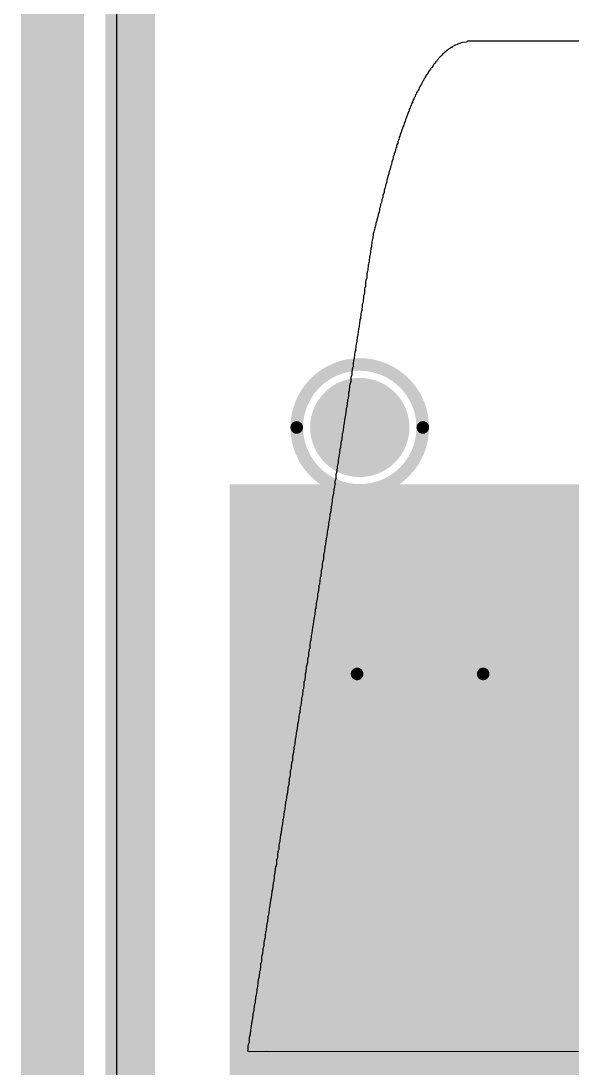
# Model space of a CAD drawing. Header units: inches. Extents: x -10 to 344, y -7 to 75.
# Drawn here: x -0.127 to 2.093, y 8.822 to 13.044 of the extents above; entities that cross this region are included whole.
import ezdxf

# ---------------------------------------------------------------- set-up
doc = ezdxf.new("R2010")
doc.units = ezdxf.units.IN
for name, color, linetype in [('Board Outline', 216, 'Continuous'), ('Bottom Layer', 5, 'Continuous'), ('Bottom Overlay', 54, 'Continuous'), ('Drill Drawing', 1, 'Continuous'), ('Mid Layer 1', 16, 'Continuous'), ('Mid Layer 2', 76, 'Continuous'), ('Top Layer', 1, 'Continuous'), ('Top Overlay', 2, 'Continuous'), ('Top Paste', 8, 'Continuous'), ('Top Solder', 216, 'Continuous'), ('Via Holes', 16, 'Continuous')]:
    doc.layers.add(name, color=color, linetype=linetype)

# ---------------------------------------------------------------- blocks, each defined once
blk = doc.blocks.new('DSGP_1575_18_4_A_02_117')
at = {"layer": 'Top Layer'}
blk.add_hatch(color=1, dxfattribs=at).paths.add_polyline_path([(-13.55, 1.75), (-13.55, -1.75), (-17.05, -1.75), (-17.05, 1.75)])
at = {"layer": 'Top Paste'}
blk.add_hatch(color=8, dxfattribs=at).paths.add_polyline_path([(-14.15, 1.15), (-14.15, -1.15), (-16.45, -1.15), (-16.45, 1.15)])
at = {"layer": 'Top Solder'}
blk.add_hatch(color=216, dxfattribs=at).paths.add_polyline_path([(-13.45, 1.85), (-13.45, -1.85), (-17.15, -1.85), (-17.15, 1.85)])
at = {"layer": 'Top Overlay'}
blk.add_lwpolyline([(-17.5501, -8.9998, 0.2, 0.2, 0), (-17.5501, 9.0001, 0.2, 0.2, 0)], format="xyseb", dxfattribs=at)

msp = doc.modelspace()

# ---------------------------------------------------------------- hatches: boundary and pattern name
at = {"layer": 'Bottom Layer'}
h = msp.add_hatch(color=5, dxfattribs=at)
edge = h.paths.add_edge_path()
edge.add_arc((1.2381, 11.4051), 0.2, 0, 360)
h = msp.add_hatch(color=5, dxfattribs=at)
edge = h.paths.add_edge_path()
edge.add_arc((1.4813, 10.4113), 0.2, 0, 360)
at = {"layer": 'Mid Layer 1'}
h = msp.add_hatch(color=16, dxfattribs=at)
edge = h.paths.add_edge_path()
edge.add_arc((1.2381, 11.4051), 0.2, 0, 360)
h = msp.add_hatch(color=16, dxfattribs=at)
edge = h.paths.add_edge_path()
edge.add_arc((1.4813, 10.4113), 0.2, 0, 360)
at = {"layer": 'Mid Layer 2'}
h = msp.add_hatch(color=76, dxfattribs=at)
edge = h.paths.add_edge_path()
edge.add_arc((1.2381, 11.4051), 0.2, 0, 360)
h = msp.add_hatch(color=76, dxfattribs=at)
edge = h.paths.add_edge_path()
edge.add_arc((1.4813, 10.4113), 0.2, 0, 360)
at = {"layer": 'Top Layer'}
h = msp.add_hatch(color=1, dxfattribs=at)
edge = h.paths.add_edge_path()
edge.add_arc((1.2381, 11.4051), 0.2, 0, 360)
h = msp.add_hatch(color=1, dxfattribs=at)
edge = h.paths.add_edge_path()
edge.add_arc((1.4813, 10.4113), 0.2, 0, 360)
at = {"layer": 'Via Holes'}
h = msp.add_hatch(color=7, dxfattribs=at)
edge = h.paths.add_edge_path()
edge.add_arc((1.2381, 11.4051), 0.1, 0, 360)
h = msp.add_hatch(color=7, dxfattribs=at)
edge = h.paths.add_edge_path()
edge.add_arc((1.4813, 10.4113), 0.1, 0, 360)

# ---------------------------------------------------------------- linework, layer by layer
at = {"layer": 'Board Outline'}
msp.add_lwpolyline([(0, 30, 0.254, 0.254, 0), (0, 0.0019, 0.254, 0.254, 0)], format="xyseb", dxfattribs=at)
at = {"layer": 'Bottom Layer'}
msp.add_line((0.259, 0.2608), (0.259, 18.7912), dxfattribs=at)
at = {"layer": 'Bottom Overlay'}
for p, q in [((1.6716, 12.9618), (1.6706, 12.9597)), ((2.9825, 12.9623), (1.6716, 12.9618)), ((1.5827, 12.9186), (1.5807, 12.9176)), ((1.5859, 12.9217), (1.5827, 12.9186)), ((1.5879, 12.9228), (1.5859, 12.9217)), ((1.5911, 12.9259), (1.5879, 12.9228)), ((1.5931, 12.9269), (1.5911, 12.9259)), ((1.5963, 12.9301), (1.5931, 12.9269)), ((1.6015, 12.9332), (1.5963, 12.9301)), ((1.6046, 12.9363), (1.6015, 12.9332)), ((1.6087, 12.9373), (1.6046, 12.9363)), ((1.6124, 12.941), (1.6087, 12.9373)), ((1.6191, 12.9436), (1.6124, 12.941)), ((1.6212, 12.9457), (1.6191, 12.9436)), ((1.6233, 12.9467), (1.6212, 12.9457)), ((1.6306, 12.9488), (1.6233, 12.9467)), ((1.6326, 12.9509), (1.6306, 12.9488)), ((1.641, 12.9529), (1.6326, 12.9509)), ((1.6467, 12.9555), (1.641, 12.9529)), ((1.6524, 12.9571), (1.6467, 12.9555)), ((1.6664, 12.9587), (1.6524, 12.9571)), ((1.6706, 12.9597), (1.6664, 12.9587)), ((1.5448, 12.8786), (1.5406, 12.8744)), ((1.5458, 12.8807), (1.5448, 12.8786)), ((1.55, 12.8848), (1.5458, 12.8807)), ((1.551, 12.8869), (1.55, 12.8848)), ((1.5541, 12.89), (1.551, 12.8869)), ((1.5552, 12.8921), (1.5541, 12.89)), ((1.5604, 12.8973), (1.5552, 12.8921)), ((1.5614, 12.8994), (1.5604, 12.8973)), ((1.563, 12.9009), (1.5614, 12.8994)), ((1.5651, 12.902), (1.563, 12.9009)), ((1.5656, 12.9035), (1.5651, 12.902)), ((1.5734, 12.9113), (1.5656, 12.9035)), ((1.5755, 12.9124), (1.5734, 12.9113)), ((1.5807, 12.9176), (1.5755, 12.9124)), ((1.5177, 12.8422), (1.5105, 12.8307)), ((1.5229, 12.8495), (1.5177, 12.8422)), ((1.5261, 12.8547), (1.5229, 12.8495)), ((1.5281, 12.8567), (1.5261, 12.8547)), ((1.5333, 12.864), (1.5281, 12.8567)), ((1.5365, 12.8692), (1.5333, 12.864)), ((1.5396, 12.8723), (1.5365, 12.8692)), ((1.5406, 12.8744), (1.5396, 12.8723)), ((1.4876, 12.7933), (1.485, 12.7865)), ((1.4897, 12.7954), (1.4876, 12.7933)), ((1.4917, 12.8006), (1.4897, 12.7954)), ((1.4943, 12.8032), (1.4917, 12.8006)), ((1.4969, 12.8099), (1.4943, 12.8032)), ((1.499, 12.812), (1.4969, 12.8099)), ((1.5073, 12.8266), (1.499, 12.812)), ((1.5094, 12.8287), (1.5073, 12.8266)), ((1.5105, 12.8307), (1.5094, 12.8287)), ((1.4668, 12.7548), (1.4657, 12.7486)), ((1.4699, 12.758), (1.4668, 12.7548)), ((1.4709, 12.76), (1.4699, 12.758)), ((1.473, 12.7652), (1.4709, 12.76)), ((1.4756, 12.7689), (1.473, 12.7652)), ((1.4772, 12.7746), (1.4756, 12.7689)), ((1.4798, 12.7772), (1.4772, 12.7746)), ((1.4824, 12.7839), (1.4798, 12.7772)), ((1.485, 12.7865), (1.4824, 12.7839)), ((1.447, 12.7112), (1.4455, 12.7034)), ((1.4501, 12.7143), (1.447, 12.7112)), ((1.4512, 12.7184), (1.4501, 12.7143)), ((1.4564, 12.7299), (1.4512, 12.7184)), ((1.4574, 12.734), (1.4564, 12.7299)), ((1.4595, 12.7361), (1.4574, 12.734)), ((1.4616, 12.7413), (1.4595, 12.7361)), ((1.4626, 12.7455), (1.4616, 12.7413)), ((1.4657, 12.7486), (1.4626, 12.7455)), ((1.4304, 12.6654), (1.4273, 12.6602)), ((1.4314, 12.6727), (1.4304, 12.6654)), ((1.4356, 12.6789), (1.4314, 12.6727)), ((1.4366, 12.6841), (1.4356, 12.6789)), ((1.4377, 12.6883), (1.4366, 12.6841)), ((1.4397, 12.6904), (1.4377, 12.6883)), ((1.4408, 12.6924), (1.4397, 12.6904)), ((1.4429, 12.7008), (1.4408, 12.6924)), ((1.4455, 12.7034), (1.4429, 12.7008)), ((1.4153, 12.6243), (1.4117, 12.6176)), ((1.4169, 12.6321), (1.4153, 12.6243)), ((1.4205, 12.6389), (1.4169, 12.6321)), ((1.4221, 12.6467), (1.4205, 12.6389)), ((1.4252, 12.6519), (1.4221, 12.6467)), ((1.4273, 12.6602), (1.4252, 12.6519)), ((1.4013, 12.5853), (1.4002, 12.5801)), ((1.4034, 12.5926), (1.4013, 12.5853)), ((1.4054, 12.5947), (1.4034, 12.5926)), ((1.4065, 12.6009), (1.4054, 12.5947)), ((1.4075, 12.6051), (1.4065, 12.6009)), ((1.4106, 12.6103), (1.4075, 12.6051)), ((1.4117, 12.6176), (1.4106, 12.6103)), ((1.3867, 12.5437), (1.3857, 12.5333)), ((1.3909, 12.55), (1.3867, 12.5437)), ((1.3919, 12.5583), (1.3909, 12.55)), ((1.394, 12.5635), (1.3919, 12.5583)), ((1.3955, 12.565), (1.394, 12.5635)), ((1.3971, 12.5749), (1.3955, 12.565)), ((1.4002, 12.5801), (1.3971, 12.5749)), ((1.3732, 12.4969), (1.3722, 12.4928)), ((1.3747, 12.4985), (1.3732, 12.4969)), ((1.3763, 12.5042), (1.3747, 12.4985)), ((1.3774, 12.5115), (1.3763, 12.5042)), ((1.3805, 12.5167), (1.3774, 12.5115)), ((1.3815, 12.524), (1.3805, 12.5167)), ((1.3836, 12.5312), (1.3815, 12.524)), ((1.3857, 12.5333), (1.3836, 12.5312)), ((1.3618, 12.4564), (1.3607, 12.447)), ((1.3628, 12.4605), (1.3618, 12.4564)), ((1.3659, 12.4657), (1.3628, 12.4605)), ((1.3669, 12.4761), (1.3659, 12.4657)), ((1.3711, 12.4855), (1.3669, 12.4761)), ((1.3722, 12.4928), (1.3711, 12.4855)), ((1.3514, 12.4169), (1.3503, 12.4096)), ((1.3524, 12.421), (1.3514, 12.4169)), ((1.3555, 12.4283), (1.3524, 12.421)), ((1.3566, 12.4377), (1.3555, 12.4283)), ((1.3607, 12.447), (1.3566, 12.4377)), ((1.3409, 12.3711), (1.3378, 12.3659)), ((1.342, 12.3825), (1.3409, 12.3711)), ((1.3441, 12.3877), (1.342, 12.3825)), ((1.3456, 12.3914), (1.3441, 12.3877)), ((1.3472, 12.4023), (1.3456, 12.3914)), ((1.3503, 12.4096), (1.3472, 12.4023)), ((1.3306, 12.3316), (1.3274, 12.3243)), ((1.3316, 12.342), (1.3306, 12.3316)), ((1.3358, 12.3513), (1.3316, 12.342)), ((1.3368, 12.3617), (1.3358, 12.3513)), ((1.3378, 12.3659), (1.3368, 12.3617)), ((1.3181, 12.2879), (1.317, 12.2837)), ((1.3207, 12.2926), (1.3181, 12.2879)), ((1.3222, 12.3045), (1.3207, 12.2926)), ((1.3254, 12.3118), (1.3222, 12.3045)), ((1.3264, 12.3201), (1.3254, 12.3118)), ((1.3274, 12.3243), (1.3264, 12.3201)), ((1.3077, 12.2463), (1.3066, 12.2421)), ((1.3108, 12.2536), (1.3077, 12.2463)), ((1.3118, 12.264), (1.3108, 12.2536)), ((1.316, 12.2733), (1.3118, 12.264)), ((1.317, 12.2837), (1.316, 12.2733)), ((1.2973, 12.2037), (1.2962, 12.1995)), ((1.2983, 12.211), (1.2973, 12.2037)), ((1.3004, 12.213), (1.2983, 12.211)), ((1.3014, 12.2193), (1.3004, 12.213)), ((1.3025, 12.2266), (1.3014, 12.2193)), ((1.3035, 12.2307), (1.3025, 12.2266)), ((1.3056, 12.2328), (1.3035, 12.2307)), ((1.3066, 12.2421), (1.3056, 12.2328)), ((1.2879, 12.16), (1.2869, 12.1527)), ((1.289, 12.1642), (1.2879, 12.16)), ((1.291, 12.1694), (1.289, 12.1642)), ((1.2921, 12.186), (1.291, 12.1694)), ((1.2952, 12.1933), (1.2921, 12.186)), ((1.2962, 12.1995), (1.2952, 12.1933)), ((1.2827, 12.1267), (1.2817, 12.1132)), ((1.2838, 12.1309), (1.2827, 12.1267)), ((1.2858, 12.1361), (1.2838, 12.1309)), ((1.2869, 12.1527), (1.2858, 12.1361)), ((1.2765, 12.0768), (1.2749, 12.069)), ((1.2775, 12.0934), (1.2765, 12.0768)), ((1.2786, 12.0976), (1.2775, 12.0934)), ((1.2806, 12.1028), (1.2786, 12.0976)), ((1.2817, 12.1132), (1.2806, 12.1028)), ((1.2697, 12.0357), (1.2682, 12.031)), ((1.2708, 12.0399), (1.2697, 12.0357)), ((1.2723, 12.0591), (1.2708, 12.0399)), ((1.2734, 12.0633), (1.2723, 12.0591)), ((1.2749, 12.069), (1.2734, 12.0633)), ((1.2619, 11.9905), (1.2609, 11.9739)), ((1.263, 11.9978), (1.2619, 11.9905)), ((1.264, 12.0019), (1.263, 11.9978)), ((1.2661, 12.0071), (1.264, 12.0019)), ((1.2671, 12.0238), (1.2661, 12.0071)), ((1.2682, 12.031), (1.2671, 12.0238)), ((1.2567, 11.951), (1.2557, 11.9406)), ((1.2578, 11.9645), (1.2567, 11.951)), ((1.2588, 11.9687), (1.2578, 11.9645)), ((1.2609, 11.9739), (1.2588, 11.9687)), ((1.25, 11.9068), (1.2484, 11.9011)), ((1.2515, 11.9146), (1.25, 11.9068)), ((1.2526, 11.9312), (1.2515, 11.9146)), ((1.2536, 11.9354), (1.2526, 11.9312)), ((1.2557, 11.9406), (1.2536, 11.9354)), ((1.2432, 11.8688), (1.2422, 11.8615)), ((1.2458, 11.8777), (1.2432, 11.8688)), ((1.2474, 11.8969), (1.2458, 11.8777)), ((1.2484, 11.9011), (1.2474, 11.8969)), ((1.237, 11.8283), (1.2359, 11.8116)), ((1.238, 11.8355), (1.237, 11.8283)), ((1.239, 11.8397), (1.238, 11.8355)), ((1.2411, 11.8449), (1.239, 11.8397)), ((1.2422, 11.8615), (1.2411, 11.8449)), ((1.2307, 11.7783), (1.2286, 11.7731)), ((1.2318, 11.7919), (1.2307, 11.7783)), ((1.2328, 11.8023), (1.2318, 11.7919)), ((1.2338, 11.8064), (1.2328, 11.8023)), ((1.2359, 11.8116), (1.2338, 11.8064)), ((1.2234, 11.7409), (1.2224, 11.7336)), ((1.2255, 11.7461), (1.2234, 11.7409)), ((1.2266, 11.7523), (1.2255, 11.7461)), ((1.2276, 11.769), (1.2266, 11.7523)), ((1.2286, 11.7731), (1.2276, 11.769)), ((1.2172, 11.6993), (1.2162, 11.6827)), ((1.2182, 11.7066), (1.2172, 11.6993)), ((1.2208, 11.7154), (1.2182, 11.7066)), ((1.2224, 11.7336), (1.2208, 11.7154)), ((1.212, 11.666), (1.211, 11.6494)), ((1.213, 11.6733), (1.212, 11.666)), ((1.2141, 11.6775), (1.213, 11.6733)), ((1.2162, 11.6827), (1.2141, 11.6775)), ((1.2037, 11.6109), (1.2026, 11.6068)), ((1.2058, 11.6161), (1.2037, 11.6109)), ((1.2068, 11.6296), (1.2058, 11.6161)), ((1.2078, 11.64), (1.2068, 11.6296)), ((1.2089, 11.6442), (1.2078, 11.64)), ((1.211, 11.6494), (1.2089, 11.6442)), ((1.1974, 11.5735), (1.1959, 11.5532)), ((1.1985, 11.5776), (1.1974, 11.5735)), ((1.2, 11.5823), (1.1985, 11.5776)), ((1.2016, 11.5901), (1.2, 11.5823)), ((1.2026, 11.6068), (1.2016, 11.5901)), ((1.1922, 11.5371), (1.1912, 11.5204)), ((1.1933, 11.5444), (1.1922, 11.5371)), ((1.1959, 11.5532), (1.1933, 11.5444)), ((1.186, 11.4872), (1.1839, 11.482)), ((1.187, 11.5038), (1.186, 11.4872)), ((1.1881, 11.5111), (1.187, 11.5038)), ((1.1891, 11.5153), (1.1881, 11.5111)), ((1.1912, 11.5204), (1.1891, 11.5153)), ((1.1787, 11.4497), (1.1766, 11.4352)), ((1.1808, 11.4549), (1.1787, 11.4497)), ((1.1818, 11.4674), (1.1808, 11.4549)), ((1.1829, 11.4778), (1.1818, 11.4674)), ((1.1839, 11.482), (1.1829, 11.4778)), ((1.1725, 11.4092), (1.1714, 11.3925)), ((1.1735, 11.4165), (1.1725, 11.4092)), ((1.1756, 11.4217), (1.1735, 11.4165)), ((1.1766, 11.4352), (1.1756, 11.4217)), ((1.1662, 11.3582), (1.1642, 11.353)), ((1.1673, 11.378), (1.1662, 11.3582)), ((1.1683, 11.3821), (1.1673, 11.378)), ((1.1714, 11.3925), (1.1683, 11.3821)), ((1.1579, 11.3156), (1.1569, 11.3052)), ((1.159, 11.3197), (1.1579, 11.3156)), ((1.161, 11.3249), (1.159, 11.3197)), ((1.1621, 11.3416), (1.161, 11.3249)), ((1.1631, 11.3489), (1.1621, 11.3416)), ((1.1642, 11.353), (1.1631, 11.3489)), ((1.1517, 11.2729), (1.1506, 11.2594)), ((1.1538, 11.2875), (1.1517, 11.2729)), ((1.1558, 11.2927), (1.1538, 11.2875)), ((1.1569, 11.3052), (1.1558, 11.2927)), ((1.1475, 11.2469), (1.146, 11.2288)), ((1.1486, 11.2542), (1.1475, 11.2469)), ((1.1506, 11.2594), (1.1486, 11.2542)), ((1.1392, 11.1908), (1.1382, 11.1866)), ((1.1413, 11.196), (1.1392, 11.1908)), ((1.1423, 11.2158), (1.1413, 11.196)), ((1.1434, 11.2199), (1.1423, 11.2158)), ((1.146, 11.2288), (1.1434, 11.2199)), ((1.133, 11.1534), (1.1319, 11.143)), ((1.134, 11.1575), (1.133, 11.1534)), ((1.1361, 11.1627), (1.134, 11.1575)), ((1.1371, 11.1794), (1.1361, 11.1627)), ((1.1382, 11.1866), (1.1371, 11.1794)), ((1.1267, 11.1107), (1.1257, 11.0972)), ((1.1288, 11.1253), (1.1267, 11.1107)), ((1.1309, 11.1305), (1.1288, 11.1253)), ((1.1319, 11.143), (1.1309, 11.1305)), ((1.1215, 11.0681), (1.1184, 11.0577)), ((1.1226, 11.0847), (1.1215, 11.0681)), ((1.1236, 11.092), (1.1226, 11.0847)), ((1.1257, 11.0972), (1.1236, 11.092)), ((1.1132, 11.0244), (1.1122, 11.0171)), ((1.1153, 11.0317), (1.1132, 11.0244)), ((1.1163, 11.0348), (1.1153, 11.0317)), ((1.1174, 11.0535), (1.1163, 11.0348)), ((1.1184, 11.0577), (1.1174, 11.0535)), ((1.107, 10.9849), (1.1059, 10.9683)), ((1.108, 10.9891), (1.107, 10.9849)), ((1.1091, 10.9963), (1.108, 10.9891)), ((1.1111, 11.0015), (1.1091, 10.9963)), ((1.1122, 11.0171), (1.1111, 11.0015)), ((1.1007, 10.935), (1.0987, 10.9298)), ((1.1018, 10.9485), (1.1007, 10.935)), ((1.1039, 10.9631), (1.1018, 10.9485)), ((1.1059, 10.9683), (1.1039, 10.9631)), ((1.0935, 10.8955), (1.0924, 10.8913)), ((1.0966, 10.9059), (1.0935, 10.8955)), ((1.0976, 10.9225), (1.0966, 10.9059)), ((1.0987, 10.9298), (1.0976, 10.9225)), ((1.0872, 10.8549), (1.0862, 10.8393)), ((1.0883, 10.8622), (1.0872, 10.8549)), ((1.0903, 10.8695), (1.0883, 10.8622)), ((1.0914, 10.8726), (1.0903, 10.8695)), ((1.0924, 10.8913), (1.0914, 10.8726)), ((1.082, 10.8227), (1.081, 10.806)), ((1.0831, 10.8268), (1.082, 10.8227)), ((1.0841, 10.8341), (1.0831, 10.8268)), ((1.0862, 10.8393), (1.0841, 10.8341)), ((1.0737, 10.7675), (1.0727, 10.7603)), ((1.0758, 10.7727), (1.0737, 10.7675)), ((1.0768, 10.7863), (1.0758, 10.7727)), ((1.0789, 10.8008), (1.0768, 10.7863)), ((1.081, 10.806), (1.0789, 10.8008)), ((1.0675, 10.727), (1.0664, 10.7104)), ((1.0685, 10.7343), (1.0675, 10.727)), ((1.0706, 10.7395), (1.0685, 10.7343)), ((1.0727, 10.7603), (1.0706, 10.7395)), ((1.0623, 10.6927), (1.0612, 10.6771)), ((1.0643, 10.7052), (1.0623, 10.6927)), ((1.0664, 10.7104), (1.0643, 10.7052)), ((1.0539, 10.6386), (1.0519, 10.624)), ((1.056, 10.6438), (1.0539, 10.6386)), ((1.0571, 10.6542), (1.056, 10.6438)), ((1.0581, 10.6677), (1.0571, 10.6542)), ((1.0591, 10.6719), (1.0581, 10.6677)), ((1.0612, 10.6771), (1.0591, 10.6719)), ((1.0477, 10.598), (1.0456, 10.5772)), ((1.0487, 10.6053), (1.0477, 10.598)), ((1.0508, 10.6105), (1.0487, 10.6053)), ((1.0519, 10.624), (1.0508, 10.6105)), ((1.0425, 10.5648), (1.0415, 10.5481)), ((1.0435, 10.572), (1.0425, 10.5648)), ((1.0456, 10.5772), (1.0435, 10.572)), ((1.0363, 10.5148), (1.0342, 10.5096)), ((1.0373, 10.5284), (1.0363, 10.5148)), ((1.0383, 10.5388), (1.0373, 10.5284)), ((1.0394, 10.5429), (1.0383, 10.5388)), ((1.0415, 10.5481), (1.0394, 10.5429)), ((1.0279, 10.4722), (1.0269, 10.4556)), ((1.029, 10.4764), (1.0279, 10.4722)), ((1.0311, 10.4816), (1.029, 10.4764)), ((1.0321, 10.4982), (1.0311, 10.4816)), ((1.0331, 10.5024), (1.0321, 10.4982)), ((1.0342, 10.5096), (1.0331, 10.5024)), ((1.0227, 10.4389), (1.0212, 10.4187)), ((1.0253, 10.4478), (1.0227, 10.4389)), ((1.0269, 10.4556), (1.0253, 10.4478)), ((1.0165, 10.3859), (1.0144, 10.3807)), ((1.0175, 10.4025), (1.0165, 10.3859)), ((1.0186, 10.4098), (1.0175, 10.4025)), ((1.0201, 10.4145), (1.0186, 10.4098)), ((1.0212, 10.4187), (1.0201, 10.4145)), ((1.0082, 10.3433), (1.0071, 10.3297)), ((1.0092, 10.3474), (1.0082, 10.3433)), ((1.0113, 10.3526), (1.0092, 10.3474)), ((1.0123, 10.3661), (1.0113, 10.3526)), ((1.0134, 10.3765), (1.0123, 10.3661)), ((1.0144, 10.3807), (1.0134, 10.3765)), ((1.003, 10.31), (1.0019, 10.2933)), ((1.004, 10.3141), (1.003, 10.31)), ((1.0061, 10.3193), (1.004, 10.3141)), ((1.0071, 10.3297), (1.0061, 10.3193)), ((0.9978, 10.2757), (0.9962, 10.2564)), ((0.9988, 10.2798), (0.9978, 10.2757)), ((1.0004, 10.2855), (0.9988, 10.2798)), ((1.0019, 10.2933), (1.0004, 10.2855)), ((0.9895, 10.2185), (0.9884, 10.2143)), ((0.9915, 10.2237), (0.9895, 10.2185)), ((0.9926, 10.2403), (0.9915, 10.2237)), ((0.9936, 10.2476), (0.9926, 10.2403)), ((0.9952, 10.2523), (0.9936, 10.2476)), ((0.9962, 10.2564), (0.9952, 10.2523)), ((0.9832, 10.181), (0.9822, 10.1706)), ((0.9843, 10.1852), (0.9832, 10.181)), ((0.9863, 10.1904), (0.9843, 10.1852)), ((0.9874, 10.207), (0.9863, 10.1904)), ((0.9884, 10.2143), (0.9874, 10.207)), ((0.978, 10.1478), (0.977, 10.1311)), ((0.9791, 10.1519), (0.978, 10.1478)), ((0.9811, 10.1571), (0.9791, 10.1519)), ((0.9822, 10.1706), (0.9811, 10.1571)), ((0.9713, 10.0942), (0.9687, 10.0854)), ((0.9728, 10.1145), (0.9713, 10.0942)), ((0.9739, 10.1186), (0.9728, 10.1145)), ((0.9754, 10.1233), (0.9739, 10.1186)), ((0.977, 10.1311), (0.9754, 10.1233)), ((0.9635, 10.0521), (0.9624, 10.0417)), ((0.9645, 10.0562), (0.9635, 10.0521)), ((0.9666, 10.0614), (0.9645, 10.0562)), ((0.9676, 10.0781), (0.9666, 10.0614)), ((0.9687, 10.0854), (0.9676, 10.0781)), ((0.9572, 10.0053), (0.9562, 9.9949)), ((0.9583, 10.0188), (0.9572, 10.0053)), ((0.9593, 10.023), (0.9583, 10.0188)), ((0.9614, 10.0282), (0.9593, 10.023)), ((0.9624, 10.0417), (0.9614, 10.0282)), ((0.952, 9.9689), (0.9505, 9.9611)), ((0.9531, 9.9855), (0.952, 9.9689)), ((0.9541, 9.9897), (0.9531, 9.9855)), ((0.9562, 9.9949), (0.9541, 9.9897)), ((0.9437, 9.9231), (0.9427, 9.9159)), ((0.9463, 9.932), (0.9437, 9.9231)), ((0.9479, 9.9523), (0.9463, 9.932)), ((0.9505, 9.9611), (0.9479, 9.9523)), ((0.9375, 9.8826), (0.9364, 9.8659)), ((0.9385, 9.8899), (0.9375, 9.8826)), ((0.9395, 9.894), (0.9385, 9.8899)), ((0.9416, 9.8992), (0.9395, 9.894)), ((0.9427, 9.9159), (0.9416, 9.8992)), ((0.9323, 9.8462), (0.9312, 9.8327)), ((0.9333, 9.8566), (0.9323, 9.8462)), ((0.9343, 9.8607), (0.9333, 9.8566)), ((0.9364, 9.8659), (0.9343, 9.8607)), ((0.9239, 9.7952), (0.9229, 9.7879)), ((0.926, 9.8004), (0.9239, 9.7952)), ((0.9271, 9.8067), (0.926, 9.8004)), ((0.9281, 9.8233), (0.9271, 9.8067)), ((0.9291, 9.8275), (0.9281, 9.8233)), ((0.9312, 9.8327), (0.9291, 9.8275)), ((0.9177, 9.7536), (0.9167, 9.737)), ((0.9187, 9.7609), (0.9177, 9.7536)), ((0.9219, 9.7713), (0.9187, 9.7609)), ((0.9229, 9.7879), (0.9219, 9.7713)), ((0.9125, 9.7203), (0.9115, 9.7037)), ((0.9135, 9.7276), (0.9125, 9.7203)), ((0.9146, 9.7318), (0.9135, 9.7276)), ((0.9167, 9.737), (0.9146, 9.7318)), ((0.9063, 9.6704), (0.9042, 9.6652)), ((0.9073, 9.684), (0.9063, 9.6704)), ((0.9083, 9.6944), (0.9073, 9.684)), ((0.9094, 9.6985), (0.9083, 9.6944)), ((0.9115, 9.7037), (0.9094, 9.6985)), ((0.8979, 9.6257), (0.8964, 9.6075)), ((0.899, 9.633), (0.8979, 9.6257)), ((0.9011, 9.6382), (0.899, 9.633)), ((0.9021, 9.6444), (0.9011, 9.6382)), ((0.9031, 9.6611), (0.9021, 9.6444)), ((0.9042, 9.6652), (0.9031, 9.6611)), ((0.8927, 9.5914), (0.8917, 9.5748)), ((0.8938, 9.5987), (0.8927, 9.5914)), ((0.8964, 9.6075), (0.8938, 9.5987)), ((0.8865, 9.5415), (0.8844, 9.5363)), ((0.8875, 9.5581), (0.8865, 9.5415)), ((0.8886, 9.5654), (0.8875, 9.5581)), ((0.8896, 9.5696), (0.8886, 9.5654)), ((0.8917, 9.5748), (0.8896, 9.5696)), ((0.8792, 9.504), (0.8771, 9.4895)), ((0.8813, 9.5092), (0.8792, 9.504)), ((0.8823, 9.5217), (0.8813, 9.5092)), ((0.8834, 9.5321), (0.8823, 9.5217)), ((0.8844, 9.5363), (0.8834, 9.5321)), ((0.873, 9.4635), (0.8719, 9.4469)), ((0.874, 9.4708), (0.873, 9.4635)), ((0.8761, 9.476), (0.874, 9.4708)), ((0.8771, 9.4895), (0.8761, 9.476)), ((0.8678, 9.4323), (0.8667, 9.4125)), ((0.8688, 9.4365), (0.8678, 9.4323)), ((0.8719, 9.4469), (0.8688, 9.4365)), ((0.8595, 9.3741), (0.8584, 9.3699)), ((0.8616, 9.3793), (0.8595, 9.3741)), ((0.8626, 9.3959), (0.8616, 9.3793)), ((0.8636, 9.4032), (0.8626, 9.3959)), ((0.8647, 9.4073), (0.8636, 9.4032)), ((0.8667, 9.4125), (0.8647, 9.4073)), ((0.8543, 9.3418), (0.8522, 9.3273)), ((0.8564, 9.347), (0.8543, 9.3418)), ((0.8574, 9.3595), (0.8564, 9.347)), ((0.8584, 9.3699), (0.8574, 9.3595)), ((0.848, 9.3013), (0.8465, 9.2831)), ((0.8491, 9.3085), (0.848, 9.3013)), ((0.8512, 9.3137), (0.8491, 9.3085)), ((0.8522, 9.3273), (0.8512, 9.3137)), ((0.8418, 9.2503), (0.8397, 9.2451)), ((0.8428, 9.2701), (0.8418, 9.2503)), ((0.8439, 9.2742), (0.8428, 9.2701)), ((0.8465, 9.2831), (0.8439, 9.2742)), ((0.8335, 9.2077), (0.8324, 9.1973)), ((0.8345, 9.2118), (0.8335, 9.2077)), ((0.8366, 9.217), (0.8345, 9.2118)), ((0.8376, 9.2337), (0.8366, 9.217)), ((0.8387, 9.2409), (0.8376, 9.2337)), ((0.8397, 9.2451), (0.8387, 9.2409)), ((0.8272, 9.165), (0.8262, 9.1515)), ((0.8293, 9.1796), (0.8272, 9.165)), ((0.8314, 9.1848), (0.8293, 9.1796)), ((0.8324, 9.1973), (0.8314, 9.1848)), ((0.822, 9.1224), (0.8189, 9.112)), ((0.8231, 9.139), (0.822, 9.1224)), ((0.8241, 9.1463), (0.8231, 9.139)), ((0.8262, 9.1515), (0.8241, 9.1463)), ((0.8137, 9.0787), (0.8127, 9.0714)), ((0.8148, 9.0829), (0.8137, 9.0787)), ((0.8168, 9.0881), (0.8148, 9.0829)), ((0.8179, 9.1078), (0.8168, 9.0881)), ((0.8189, 9.112), (0.8179, 9.1078)), ((0.8075, 9.0392), (0.8064, 9.0226)), ((0.8085, 9.0434), (0.8075, 9.0392)), ((0.8096, 9.0506), (0.8085, 9.0434)), ((0.8116, 9.0558), (0.8096, 9.0506)), ((0.8127, 9.0714), (0.8116, 9.0558)), ((0.8023, 9.0028), (0.8012, 8.9893)), ((0.8044, 9.0174), (0.8023, 9.0028)), ((0.8064, 9.0226), (0.8044, 9.0174)), ((0.7966, 8.9586), (0.794, 8.9498)), ((0.7981, 8.9768), (0.7966, 8.9586)), ((0.7992, 8.9841), (0.7981, 8.9768)), ((0.8012, 8.9893), (0.7992, 8.9841)), ((0.7877, 8.9092), (0.7867, 8.8947)), ((0.7888, 8.9165), (0.7877, 8.9092)), ((0.7898, 8.9207), (0.7888, 8.9165)), ((0.7919, 8.9259), (0.7898, 8.9207)), ((0.7929, 8.9456), (0.7919, 8.9259)), ((0.794, 8.9498), (0.7929, 8.9456)), ((0.7867, 8.8947), (0.7856, 8.8926)), ((0.7856, 8.8926), (0.7872, 8.89)), ((0.7872, 8.89), (0.7929, 8.8895)), ((0.7929, 8.8895), (0.8631, 8.89)), ((0.8631, 8.89), (0.8641, 8.89)), ((0.8641, 8.89), (2.1521, 8.8895))]:
    msp.add_line(p, q, dxfattribs=at)
at = {"layer": 'Drill Drawing'}
for points in [[(1.4921, 11.4051, 0.0508, 0.0508, 1), (0.9841, 11.4051, 0.0508, 0.0508, 1)], [(0.9714, 11.4051, 0.0254, 0.0254, 1), (0.9968, 11.4051, 0.0254, 0.0254, 1)], [(1.4794, 11.4051, 0.0254, 0.0254, 1), (1.5048, 11.4051, 0.0254, 0.0254, 1)], [(1.7353, 10.4113, 0.0508, 0.0508, 1), (1.2273, 10.4113, 0.0508, 0.0508, 1)], [(1.2146, 10.4113, 0.0254, 0.0254, 1), (1.24, 10.4113, 0.0254, 0.0254, 1)], [(1.7226, 10.4113, 0.0254, 0.0254, 1), (1.748, 10.4113, 0.0254, 0.0254, 1)]]:
    msp.add_lwpolyline(points, format="xyseb", close=True, dxfattribs=at)
at = {"layer": 'Mid Layer 1'}
msp.add_line((0.259, 0.2608), (0.259, 18.7931), dxfattribs=at)
at = {"layer": 'Mid Layer 2'}
msp.add_line((0.259, 0.2608), (0.259, 18.7949), dxfattribs=at)
at = {"layer": 'Top Layer'}
msp.add_line((0.259, 0.2608), (0.259, 18.7949), dxfattribs=at)

# ---------------------------------------------------------------- block references
msp.add_blockref('DSGP_1575_18_4_A_02_117', (17.8637, 9.3256))

doc.saveas('drawing.dxf')
